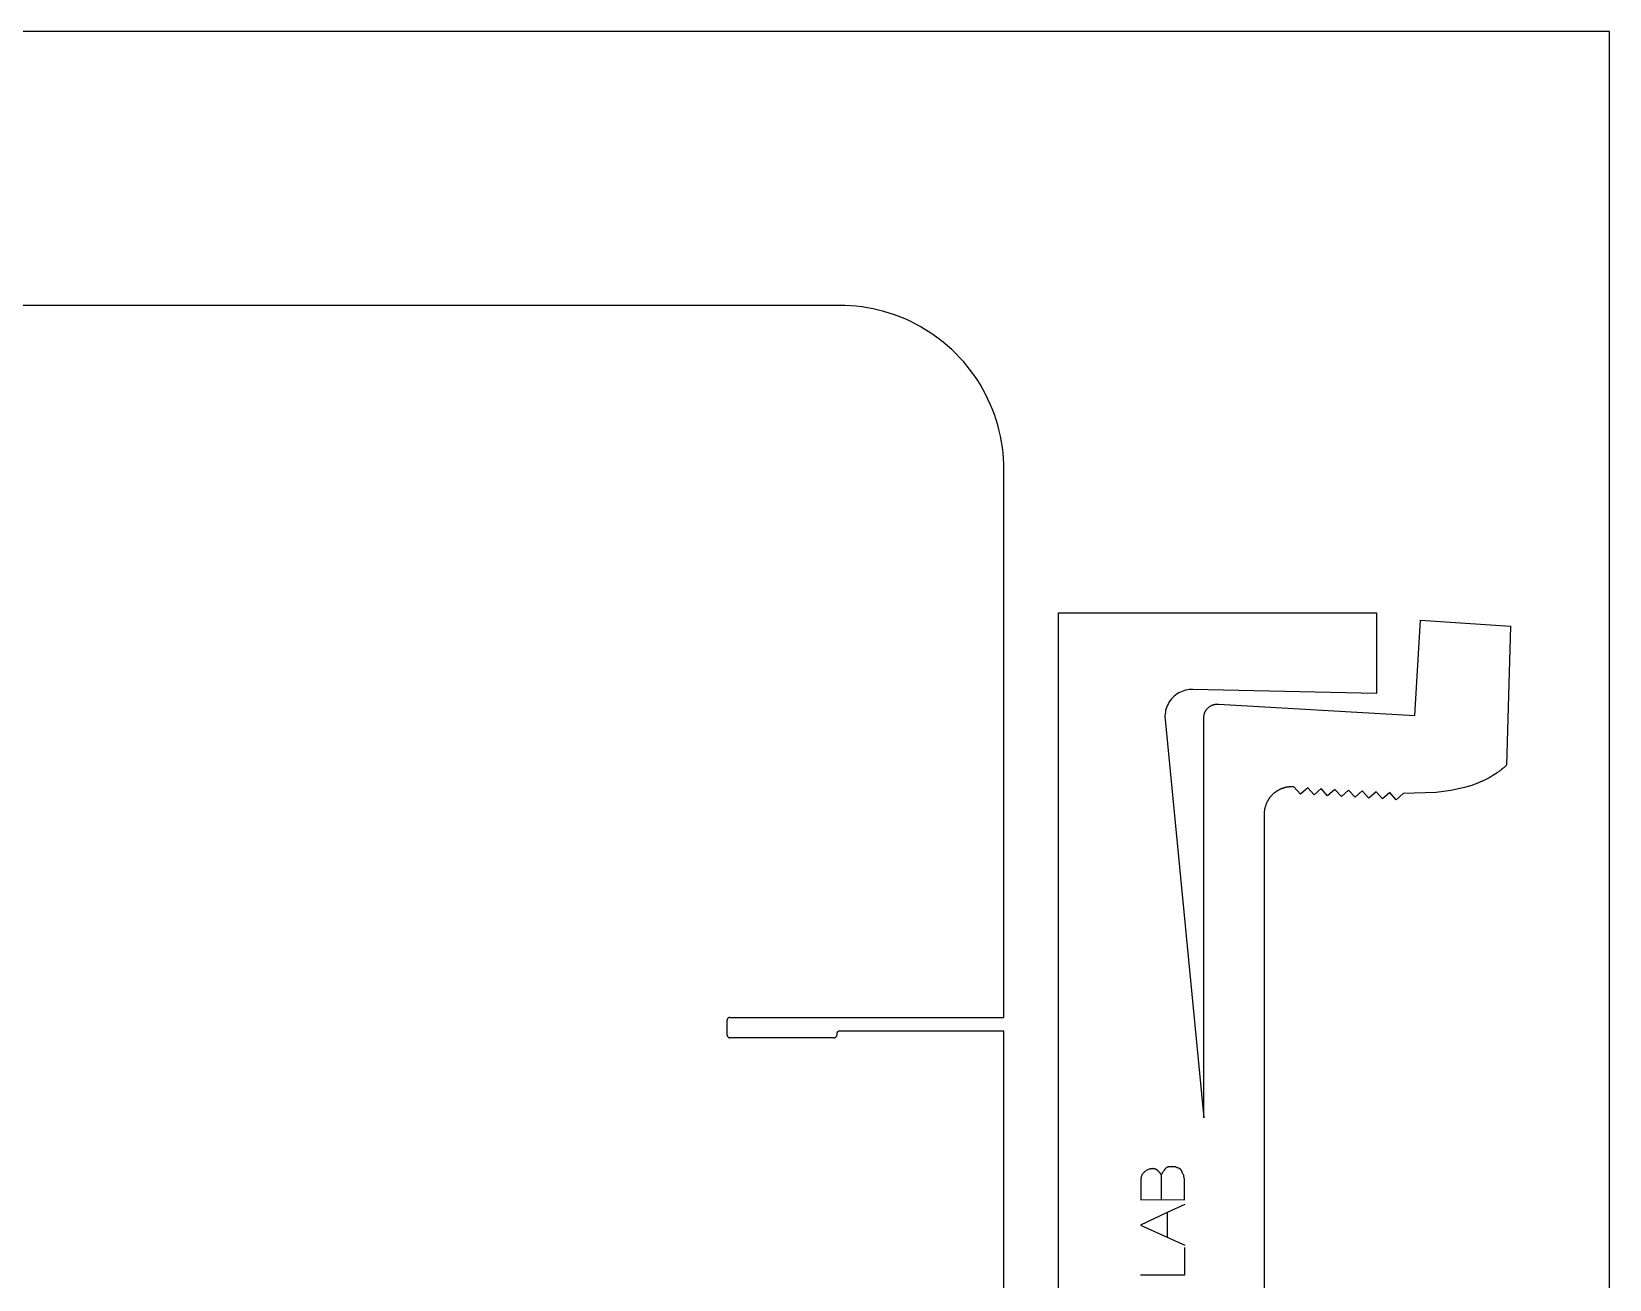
# Model space of a CAD drawing. Extents: x -180 to 180, y -173 to 173.
# Drawn here: x 0.9 to 116.1, y 81.9 to 173 of the extents above; entities that cross this region are included whole.
import ezdxf

# ---------------------------------------------------------------- set-up
doc = ezdxf.new("R2010")
doc.units = 0
doc.header["$MEASUREMENT"] = 0
doc.layers.get('0').update_dxf_attribs({"linetype": 'CONTINUOUS'})

msp = doc.modelspace()

# ---------------------------------------------------------------- linework, layer by layer
for p, q in [((116.09, 173), (-174.91, 173)), ((116.09, -11), (116.09, 173)), ((59.88, 153), (-30.82, 153)), ((60.29, 152.99), (59.88, 153)), ((60.7, 152.97), (60.29, 152.99)), ((61.11, 152.94), (60.7, 152.97)), ((61.52, 152.89), (61.11, 152.94)), ((61.92, 152.83), (61.52, 152.89)), ((62.33, 152.75), (61.92, 152.83)), ((62.73, 152.66), (62.33, 152.75)), ((63.12, 152.56), (62.73, 152.66)), ((63.51, 152.44), (63.12, 152.56)), ((63.9, 152.31), (63.51, 152.44)), ((64.29, 152.16), (63.9, 152.31)), ((64.67, 152.01), (64.29, 152.16)), ((65.04, 151.84), (64.67, 152.01)), ((65.41, 151.65), (65.04, 151.84)), ((65.77, 151.46), (65.41, 151.65)), ((66.12, 151.25), (65.77, 151.46)), ((66.47, 151.03), (66.12, 151.25)), ((66.8, 150.8), (66.47, 151.03)), ((67.14, 150.56), (66.8, 150.8)), ((67.46, 150.31), (67.14, 150.56)), ((67.77, 150.04), (67.46, 150.31)), ((68.08, 149.77), (67.77, 150.04)), ((68.37, 149.49), (68.08, 149.77)), ((68.65, 149.19), (68.37, 149.49)), ((68.93, 148.89), (68.65, 149.19)), ((69.19, 148.57), (68.93, 148.89)), ((69.45, 148.25), (69.19, 148.57)), ((69.69, 147.92), (69.45, 148.25)), ((69.92, 147.58), (69.69, 147.92)), ((70.14, 147.24), (69.92, 147.58)), ((70.34, 146.88), (70.14, 147.24)), ((70.54, 146.52), (70.34, 146.88)), ((70.72, 146.15), (70.54, 146.52)), ((70.89, 145.78), (70.72, 146.15)), ((71.05, 145.4), (70.89, 145.78)), ((71.19, 145.02), (71.05, 145.4)), ((71.32, 144.63), (71.19, 145.02)), ((71.44, 144.24), (71.32, 144.63)), ((71.54, 143.84), (71.44, 144.24)), ((71.63, 143.44), (71.54, 143.84)), ((71.71, 143.04), (71.63, 143.44)), ((71.77, 142.63), (71.71, 143.04)), ((71.82, 142.23), (71.77, 142.63)), ((71.86, 141.82), (71.82, 142.23)), ((71.88, 141.41), (71.86, 141.82)), ((71.88, 141), (71.88, 141.41)), ((71.88, 101), (71.88, 141)), ((75.88, 81), (75.88, 130.54)), ((75.88, 130.54), (99.09, 130.54)), ((99.09, 130.54), (99.09, 124.65)), ((101.88, 123.04), (102.29, 130)), ((102.29, 130), (108.86, 129.57)), ((108.86, 129.57), (108.57, 119.43)), ((84.32, 124.45), (84.22, 124.36)), ((84.42, 124.54), (84.32, 124.45)), ((84.53, 124.62), (84.42, 124.54)), ((84.65, 124.69), (84.53, 124.62)), ((84.77, 124.75), (84.65, 124.69)), ((84.89, 124.81), (84.77, 124.75)), ((85.02, 124.85), (84.89, 124.81)), ((85.15, 124.89), (85.02, 124.85)), ((85.28, 124.92), (85.15, 124.89)), ((85.41, 124.94), (85.28, 124.92)), ((85.55, 124.95), (85.41, 124.94)), ((85.68, 124.95), (85.55, 124.95)), ((99.09, 124.65), (85.68, 124.95)), ((83.67, 123.3), (83.65, 123.16)), ((83.69, 123.43), (83.67, 123.3)), ((83.73, 123.56), (83.69, 123.43)), ((83.78, 123.69), (83.73, 123.56)), ((83.83, 123.81), (83.78, 123.69)), ((83.89, 123.93), (83.83, 123.81)), ((83.96, 124.05), (83.89, 123.93)), ((84.04, 124.16), (83.96, 124.05)), ((84.13, 124.26), (84.04, 124.16)), ((84.22, 124.36), (84.13, 124.26)), ((86.55, 123.25), (86.56, 123.28)), ((86.56, 123.28), (86.57, 123.3)), ((86.57, 123.3), (86.58, 123.33)), ((86.58, 123.33), (86.6, 123.35)), ((86.6, 123.35), (86.61, 123.37)), ((86.61, 123.37), (86.62, 123.39)), ((86.62, 123.39), (86.63, 123.42)), ((86.63, 123.42), (86.65, 123.44)), ((86.65, 123.44), (86.66, 123.46)), ((86.66, 123.46), (86.68, 123.48)), ((86.68, 123.48), (86.69, 123.5)), ((86.69, 123.5), (86.72, 123.53)), ((86.72, 123.53), (86.74, 123.56)), ((86.74, 123.56), (86.77, 123.58)), ((86.77, 123.58), (86.79, 123.61)), ((86.79, 123.61), (86.82, 123.63)), ((86.82, 123.63), (86.85, 123.66)), ((86.85, 123.66), (86.88, 123.68)), ((86.88, 123.68), (86.91, 123.7)), ((86.91, 123.7), (86.93, 123.72)), ((86.93, 123.72), (86.95, 123.73)), ((86.95, 123.73), (86.98, 123.75)), ((86.98, 123.75), (87, 123.76)), ((87, 123.76), (87.02, 123.77)), ((87.02, 123.77), (87.04, 123.78)), ((87.04, 123.78), (87.07, 123.79)), ((87.07, 123.79), (87.09, 123.8)), ((87.09, 123.8), (87.11, 123.81)), ((87.11, 123.81), (87.14, 123.82)), ((87.14, 123.82), (87.16, 123.83)), ((87.16, 123.83), (87.19, 123.84)), ((87.19, 123.84), (87.21, 123.85)), ((87.21, 123.85), (87.24, 123.85)), ((87.24, 123.85), (87.26, 123.86)), ((87.26, 123.86), (87.29, 123.86)), ((87.29, 123.86), (87.31, 123.87)), ((87.31, 123.87), (87.34, 123.87)), ((87.34, 123.87), (87.36, 123.88)), ((87.36, 123.88), (87.39, 123.88)), ((87.39, 123.88), (87.43, 123.88)), ((87.43, 123.88), (87.46, 123.88)), ((87.46, 123.88), (87.5, 123.88)), ((87.5, 123.88), (87.54, 123.88)), ((87.54, 123.88), (101.88, 123.04)), ((83.65, 123.16), (83.64, 123.03)), ((83.64, 123.03), (83.64, 122.89)), ((83.64, 122.89), (83.65, 122.76)), ((83.65, 122.76), (86.48, 93.65)), ((86.48, 122.96), (86.49, 122.99)), ((86.48, 122.92), (86.48, 122.96)), ((86.48, 122.88), (86.48, 122.92)), ((86.48, 120.88), (86.48, 122.88)), ((86.49, 123.03), (86.5, 123.06)), ((86.49, 122.99), (86.49, 123.03)), ((86.5, 123.08), (86.51, 123.11)), ((86.5, 123.06), (86.5, 123.08)), ((86.51, 123.13), (86.52, 123.16)), ((86.51, 123.11), (86.51, 123.13)), ((86.52, 123.16), (86.53, 123.18)), ((86.53, 123.21), (86.54, 123.23)), ((86.53, 123.18), (86.53, 123.21)), ((86.54, 123.23), (86.55, 123.25)), ((86.48, 93.65), (86.48, 120.88)), ((107.59, 118.66), (107.5, 118.61)), ((107.7, 118.73), (107.59, 118.66)), ((107.76, 118.77), (107.7, 118.73)), ((107.83, 118.81), (107.76, 118.77)), ((107.89, 118.85), (107.83, 118.81)), ((107.95, 118.9), (107.89, 118.85)), ((108.01, 118.94), (107.95, 118.9)), ((108.05, 118.97), (108.01, 118.94)), ((108.14, 119.04), (108.05, 118.97)), ((108.22, 119.1), (108.14, 119.04)), ((108.3, 119.17), (108.22, 119.1)), ((108.38, 119.23), (108.3, 119.17)), ((108.45, 119.3), (108.38, 119.23)), ((108.57, 119.43), (108.45, 119.3)), ((91.79, 117.51), (91.77, 117.49)), ((91.81, 117.52), (91.79, 117.51)), ((91.83, 117.54), (91.81, 117.52)), ((91.85, 117.55), (91.83, 117.54)), ((91.88, 117.56), (91.85, 117.55)), ((91.9, 117.58), (91.88, 117.56)), ((91.92, 117.59), (91.9, 117.58)), ((91.94, 117.6), (91.92, 117.59)), ((91.97, 117.61), (91.94, 117.6)), ((91.99, 117.62), (91.97, 117.61)), ((92.01, 117.64), (91.99, 117.62)), ((92.03, 117.65), (92.01, 117.64)), ((92.06, 117.66), (92.03, 117.65)), ((92.08, 117.67), (92.06, 117.66)), ((92.1, 117.68), (92.08, 117.67)), ((92.13, 117.69), (92.1, 117.68)), ((92.15, 117.7), (92.13, 117.69)), ((92.18, 117.71), (92.15, 117.7)), ((92.2, 117.72), (92.18, 117.71)), ((92.23, 117.72), (92.2, 117.72)), ((92.25, 117.73), (92.23, 117.72)), ((92.27, 117.74), (92.25, 117.73)), ((92.3, 117.75), (92.27, 117.74)), ((92.32, 117.76), (92.3, 117.75)), ((92.35, 117.76), (92.32, 117.76)), ((92.37, 117.77), (92.35, 117.76)), ((92.4, 117.78), (92.37, 117.77)), ((92.42, 117.78), (92.4, 117.78)), ((92.45, 117.79), (92.42, 117.78)), ((92.47, 117.79), (92.45, 117.79)), ((92.5, 117.8), (92.47, 117.79)), ((92.52, 117.8), (92.5, 117.8)), ((92.55, 117.81), (92.52, 117.8)), ((92.57, 117.81), (92.55, 117.81)), ((92.6, 117.82), (92.57, 117.81)), ((92.62, 117.82), (92.6, 117.82)), ((92.65, 117.82), (92.62, 117.82)), ((92.68, 117.83), (92.65, 117.82)), ((92.7, 117.83), (92.68, 117.83)), ((92.75, 117.83), (92.7, 117.83)), ((92.8, 117.83), (92.75, 117.83)), ((92.85, 117.84), (92.8, 117.83)), ((92.9, 117.84), (92.85, 117.84)), ((92.95, 117.84), (92.9, 117.84)), ((93, 117.83), (92.95, 117.84)), ((93.06, 117.83), (93, 117.83)), ((93.53, 117.3), (93.06, 117.83)), ((94.06, 117.77), (93.53, 117.3)), ((94.53, 117.24), (94.06, 117.77)), ((95.05, 117.71), (94.53, 117.24)), ((95.52, 117.18), (95.05, 117.71)), ((96.05, 117.65), (95.52, 117.18)), ((96.52, 117.13), (96.05, 117.65)), ((97.05, 117.6), (96.52, 117.13)), ((97.52, 117.07), (97.05, 117.6)), ((98.05, 117.54), (97.52, 117.07)), ((98.52, 117.01), (98.05, 117.54)), ((104.52, 117.56), (103.44, 117.42)), ((105.5, 117.78), (104.52, 117.56)), ((105.95, 117.91), (105.5, 117.78)), ((105.98, 117.92), (105.95, 117.91)), ((106.4, 118.07), (105.98, 117.92)), ((106.8, 118.24), (106.4, 118.07)), ((106.83, 118.25), (106.8, 118.24)), ((107.02, 118.34), (106.83, 118.25)), ((107.21, 118.44), (107.02, 118.34)), ((107.31, 118.49), (107.21, 118.44)), ((107.44, 118.57), (107.31, 118.49)), ((107.5, 118.61), (107.44, 118.57)), ((90.96, 116.39), (90.95, 116.36)), ((90.95, 116.36), (90.95, 116.34)), ((90.97, 116.41), (90.96, 116.39)), ((90.98, 116.44), (90.97, 116.41)), ((90.99, 116.48), (90.98, 116.46)), ((90.98, 116.46), (90.98, 116.44)), ((91, 116.51), (90.99, 116.48)), ((91.01, 116.53), (91, 116.51)), ((91.02, 116.56), (91.01, 116.53)), ((91.03, 116.58), (91.02, 116.56)), ((91.04, 116.6), (91.03, 116.58)), ((91.05, 116.63), (91.04, 116.6)), ((91.06, 116.65), (91.05, 116.63)), ((91.07, 116.68), (91.06, 116.65)), ((91.08, 116.7), (91.07, 116.68)), ((91.09, 116.72), (91.08, 116.7)), ((91.1, 116.75), (91.09, 116.72)), ((91.12, 116.77), (91.1, 116.75)), ((91.13, 116.79), (91.12, 116.77)), ((91.14, 116.81), (91.13, 116.79)), ((91.15, 116.84), (91.14, 116.81)), ((91.17, 116.86), (91.15, 116.84)), ((91.18, 116.88), (91.17, 116.86)), ((91.19, 116.9), (91.18, 116.88)), ((91.21, 116.92), (91.19, 116.9)), ((91.22, 116.94), (91.21, 116.92)), ((91.23, 116.97), (91.22, 116.94)), ((91.25, 116.99), (91.23, 116.97)), ((91.26, 117.01), (91.25, 116.99)), ((91.28, 117.03), (91.26, 117.01)), ((91.29, 117.05), (91.28, 117.03)), ((91.31, 117.07), (91.29, 117.05)), ((91.34, 117.11), (91.31, 117.07)), ((91.37, 117.15), (91.34, 117.11)), ((91.41, 117.18), (91.37, 117.15)), ((91.44, 117.22), (91.41, 117.18)), ((91.48, 117.26), (91.44, 117.22)), ((91.51, 117.29), (91.48, 117.26)), ((91.55, 117.32), (91.51, 117.29)), ((91.59, 117.36), (91.55, 117.32)), ((91.62, 117.39), (91.59, 117.36)), ((91.66, 117.42), (91.62, 117.39)), ((91.7, 117.45), (91.66, 117.42)), ((91.75, 117.48), (91.7, 117.45)), ((91.77, 117.49), (91.75, 117.48)), ((99.05, 117.48), (98.52, 117.01)), ((99.52, 116.95), (99.05, 117.48)), ((100.05, 117.42), (99.52, 116.95)), ((100.52, 116.89), (100.05, 117.42)), ((101.04, 117.36), (100.52, 116.89)), ((103.44, 117.42), (101.04, 117.36)), ((90.89, 115.89), (90.88, 115.84)), ((90.88, 115.84), (90.88, 115.59)), ((90.88, 115.59), (90.88, 93.65)), ((90.9, 116.09), (90.89, 116.04)), ((90.89, 116.04), (90.89, 115.99)), ((90.89, 115.99), (90.89, 115.94)), ((90.89, 115.94), (90.89, 115.89)), ((90.91, 116.14), (90.9, 116.09)), ((90.92, 116.19), (90.91, 116.16)), ((90.91, 116.16), (90.91, 116.14)), ((90.93, 116.24), (90.92, 116.21)), ((90.92, 116.21), (90.92, 116.19)), ((90.94, 116.29), (90.93, 116.26)), ((90.93, 116.26), (90.93, 116.24)), ((90.95, 116.34), (90.94, 116.31)), ((90.94, 116.31), (90.94, 116.29)), ((51.69, 100.83), (51.68, 100.8)), ((51.68, 99.7), (51.68, 100.8)), ((51.7, 100.88), (51.69, 100.86)), ((51.69, 100.86), (51.69, 100.83)), ((51.72, 100.91), (51.7, 100.88)), ((51.73, 100.93), (51.72, 100.91)), ((51.75, 100.95), (51.73, 100.93)), ((51.78, 100.97), (51.75, 100.95)), ((51.8, 100.98), (51.78, 100.97)), ((51.83, 100.99), (51.8, 100.98)), ((51.86, 101), (51.83, 100.99)), ((51.88, 101), (51.86, 101)), ((51.88, 101), (71.88, 101)), ((51.68, 99.7), (51.69, 99.67)), ((51.69, 99.67), (51.69, 99.64)), ((51.69, 99.64), (51.7, 99.62)), ((51.7, 99.62), (51.72, 99.59)), ((51.72, 99.59), (51.73, 99.57)), ((51.73, 99.57), (51.75, 99.55)), ((51.75, 99.55), (51.78, 99.53)), ((51.78, 99.53), (51.8, 99.52)), ((51.8, 99.52), (51.83, 99.51)), ((51.83, 99.51), (51.86, 99.5)), ((51.86, 99.5), (51.88, 99.5)), ((59.48, 99.5), (51.88, 99.5)), ((59.48, 99.5), (59.51, 99.5)), ((59.51, 99.5), (59.54, 99.51)), ((59.54, 99.51), (59.57, 99.52)), ((59.57, 99.52), (59.59, 99.53)), ((59.59, 99.53), (59.62, 99.55)), ((59.62, 99.55), (59.64, 99.57)), ((59.64, 99.57), (59.65, 99.59)), ((59.65, 99.59), (59.67, 99.62)), ((59.67, 99.62), (59.68, 99.64)), ((59.69, 99.83), (59.68, 99.8)), ((59.68, 99.8), (59.68, 99.7)), ((59.68, 99.67), (59.68, 99.7)), ((59.68, 99.64), (59.68, 99.67)), ((59.7, 99.88), (59.69, 99.86)), ((59.69, 99.86), (59.69, 99.83)), ((59.72, 99.91), (59.7, 99.88)), ((59.73, 99.93), (59.72, 99.91)), ((59.75, 99.95), (59.73, 99.93)), ((59.78, 99.97), (59.75, 99.95)), ((59.8, 99.98), (59.78, 99.97)), ((59.83, 99.99), (59.8, 99.98)), ((59.86, 100), (59.83, 99.99)), ((59.88, 100), (59.86, 100)), ((71.88, 100), (59.88, 100)), ((71.88, 62), (71.88, 100)), ((90.88, 93.65), (90.88, 81)), ((82.44, 89.89), (82.27, 89.81)), ((82.47, 89.9), (82.44, 89.89)), ((82.49, 89.91), (82.47, 89.9)), ((82.52, 89.92), (82.49, 89.91)), ((82.55, 89.92), (82.52, 89.92)), ((82.59, 89.93), (82.55, 89.92)), ((82.62, 89.93), (82.59, 89.93)), ((82.65, 89.94), (82.62, 89.93)), ((82.68, 89.94), (82.65, 89.94)), ((82.71, 89.94), (82.68, 89.94)), ((82.74, 89.94), (82.71, 89.94)), ((82.76, 89.95), (82.74, 89.94)), ((82.79, 89.95), (82.76, 89.95)), ((82.82, 89.94), (82.79, 89.95)), ((82.85, 89.94), (82.82, 89.94)), ((82.87, 89.94), (82.85, 89.94)), ((82.9, 89.93), (82.87, 89.94)), ((82.92, 89.92), (82.9, 89.93)), ((82.94, 89.91), (82.92, 89.92)), ((82.97, 89.9), (82.94, 89.91)), ((82.99, 89.89), (82.97, 89.9)), ((83.02, 89.88), (82.99, 89.89)), ((83.04, 89.86), (83.02, 89.88)), ((83.06, 89.85), (83.04, 89.86)), ((83.66, 89.94), (83.59, 89.84)), ((83.73, 90.01), (83.66, 89.94)), ((83.75, 90.02), (83.73, 90.01)), ((83.78, 90.04), (83.75, 90.02)), ((83.8, 90.05), (83.78, 90.04)), ((83.83, 90.06), (83.8, 90.05)), ((83.86, 90.06), (83.83, 90.06)), ((83.88, 90.07), (83.86, 90.06)), ((83.91, 90.08), (83.88, 90.07)), ((83.94, 90.08), (83.91, 90.08)), ((83.97, 90.08), (83.94, 90.08)), ((84, 90.09), (83.97, 90.08)), ((84.03, 90.09), (84, 90.09)), ((84.07, 90.09), (84.03, 90.09)), ((84.1, 90.09), (84.07, 90.09)), ((84.14, 90.09), (84.1, 90.09)), ((84.17, 90.09), (84.14, 90.09)), ((84.21, 90.09), (84.17, 90.09)), ((84.24, 90.09), (84.21, 90.09)), ((84.27, 90.09), (84.24, 90.09)), ((84.3, 90.09), (84.27, 90.09)), ((84.33, 90.08), (84.3, 90.09)), ((84.35, 90.08), (84.33, 90.08)), ((84.38, 90.07), (84.35, 90.08)), ((84.41, 90.07), (84.38, 90.07)), ((84.43, 90.06), (84.41, 90.07)), ((84.46, 90.05), (84.43, 90.06)), ((84.49, 90.04), (84.46, 90.05)), ((84.51, 90.03), (84.49, 90.04)), ((84.54, 90.02), (84.51, 90.03)), ((84.56, 90), (84.54, 90.02)), ((84.59, 90), (84.56, 90)), ((84.62, 89.99), (84.59, 90)), ((84.65, 89.98), (84.62, 89.99)), ((84.68, 89.97), (84.65, 89.98)), ((84.7, 89.96), (84.68, 89.97)), ((84.73, 89.94), (84.7, 89.96)), ((84.75, 89.92), (84.73, 89.94)), ((84.77, 89.9), (84.75, 89.92)), ((84.79, 89.88), (84.77, 89.9)), ((84.81, 89.86), (84.79, 89.88)), ((84.83, 89.84), (84.81, 89.86)), ((81.88, 88.98), (81.87, 87.67)), ((81.89, 89.2), (81.88, 89.18)), ((81.88, 89.18), (81.88, 89.15)), ((81.88, 89.15), (81.88, 89.12)), ((81.88, 89.12), (81.88, 89.08)), ((81.88, 89.08), (81.88, 89.05)), ((81.88, 89.05), (81.88, 89.02)), ((81.88, 89.02), (81.88, 88.98)), ((81.9, 89.29), (81.89, 89.26)), ((81.89, 89.26), (81.89, 89.23)), ((81.89, 89.23), (81.89, 89.2)), ((81.91, 89.33), (81.9, 89.29)), ((81.92, 89.39), (81.91, 89.36)), ((81.91, 89.36), (81.91, 89.33)), ((81.94, 89.43), (81.92, 89.39)), ((81.95, 89.47), (81.94, 89.43)), ((81.96, 89.51), (81.95, 89.47)), ((81.97, 89.53), (81.96, 89.51)), ((82.02, 89.58), (81.97, 89.53)), ((82.06, 89.63), (82.02, 89.58)), ((82.1, 89.67), (82.06, 89.63)), ((82.14, 89.7), (82.1, 89.67)), ((82.18, 89.73), (82.14, 89.7)), ((82.21, 89.76), (82.18, 89.73)), ((82.25, 89.79), (82.21, 89.76)), ((82.27, 89.81), (82.25, 89.79)), ((83.09, 89.83), (83.06, 89.85)), ((83.11, 89.81), (83.09, 89.83)), ((83.13, 89.79), (83.11, 89.81)), ((83.15, 89.77), (83.13, 89.79)), ((83.17, 89.75), (83.15, 89.77)), ((83.19, 89.73), (83.17, 89.75)), ((83.21, 89.71), (83.19, 89.73)), ((83.23, 89.69), (83.21, 89.71)), ((83.25, 89.67), (83.23, 89.69)), ((83.26, 89.65), (83.25, 89.67)), ((83.28, 89.63), (83.26, 89.65)), ((83.3, 89.61), (83.28, 89.63)), ((83.31, 89.58), (83.3, 89.61)), ((83.33, 89.56), (83.31, 89.58)), ((83.34, 89.54), (83.33, 89.56)), ((83.36, 89.52), (83.34, 89.54)), ((83.37, 89.49), (83.36, 89.52)), ((83.4, 89.55), (83.37, 89.49)), ((83.37, 89.49), (83.37, 87.69)), ((83.43, 89.6), (83.4, 89.55)), ((83.44, 89.62), (83.43, 89.6)), ((83.45, 89.64), (83.44, 89.62)), ((83.47, 89.67), (83.45, 89.64)), ((83.48, 89.69), (83.47, 89.67)), ((83.51, 89.73), (83.48, 89.69)), ((83.53, 89.77), (83.51, 89.73)), ((83.56, 89.81), (83.53, 89.77)), ((83.59, 89.84), (83.56, 89.81)), ((84.84, 89.81), (84.83, 89.84)), ((84.86, 89.79), (84.84, 89.81)), ((84.87, 89.76), (84.86, 89.79)), ((84.93, 89.63), (84.87, 89.76)), ((84.98, 89.53), (84.93, 89.63)), ((85.01, 89.47), (84.98, 89.53)), ((85.02, 89.44), (85.01, 89.47)), ((85.03, 89.41), (85.02, 89.44)), ((85.06, 89.15), (85.03, 89.41)), ((85.08, 88.9), (85.06, 89.15)), ((85.08, 87.67), (85.08, 88.9)), ((81.87, 87.67), (83.37, 87.69)), ((83.37, 87.69), (85.08, 87.67)), ((83.8, 86.74), (81.85, 85.82)), ((85.1, 87.34), (83.8, 86.74)), ((83.8, 86.74), (83.8, 84.94)), ((81.85, 85.82), (83.8, 84.94)), ((83.8, 84.94), (85.1, 84.35)), ((85.1, 82.2), (85.1, 84.2)), ((81.85, 82.2), (85.1, 82.2))]:
    msp.add_line(p, q)

doc.saveas('drawing.dxf')
